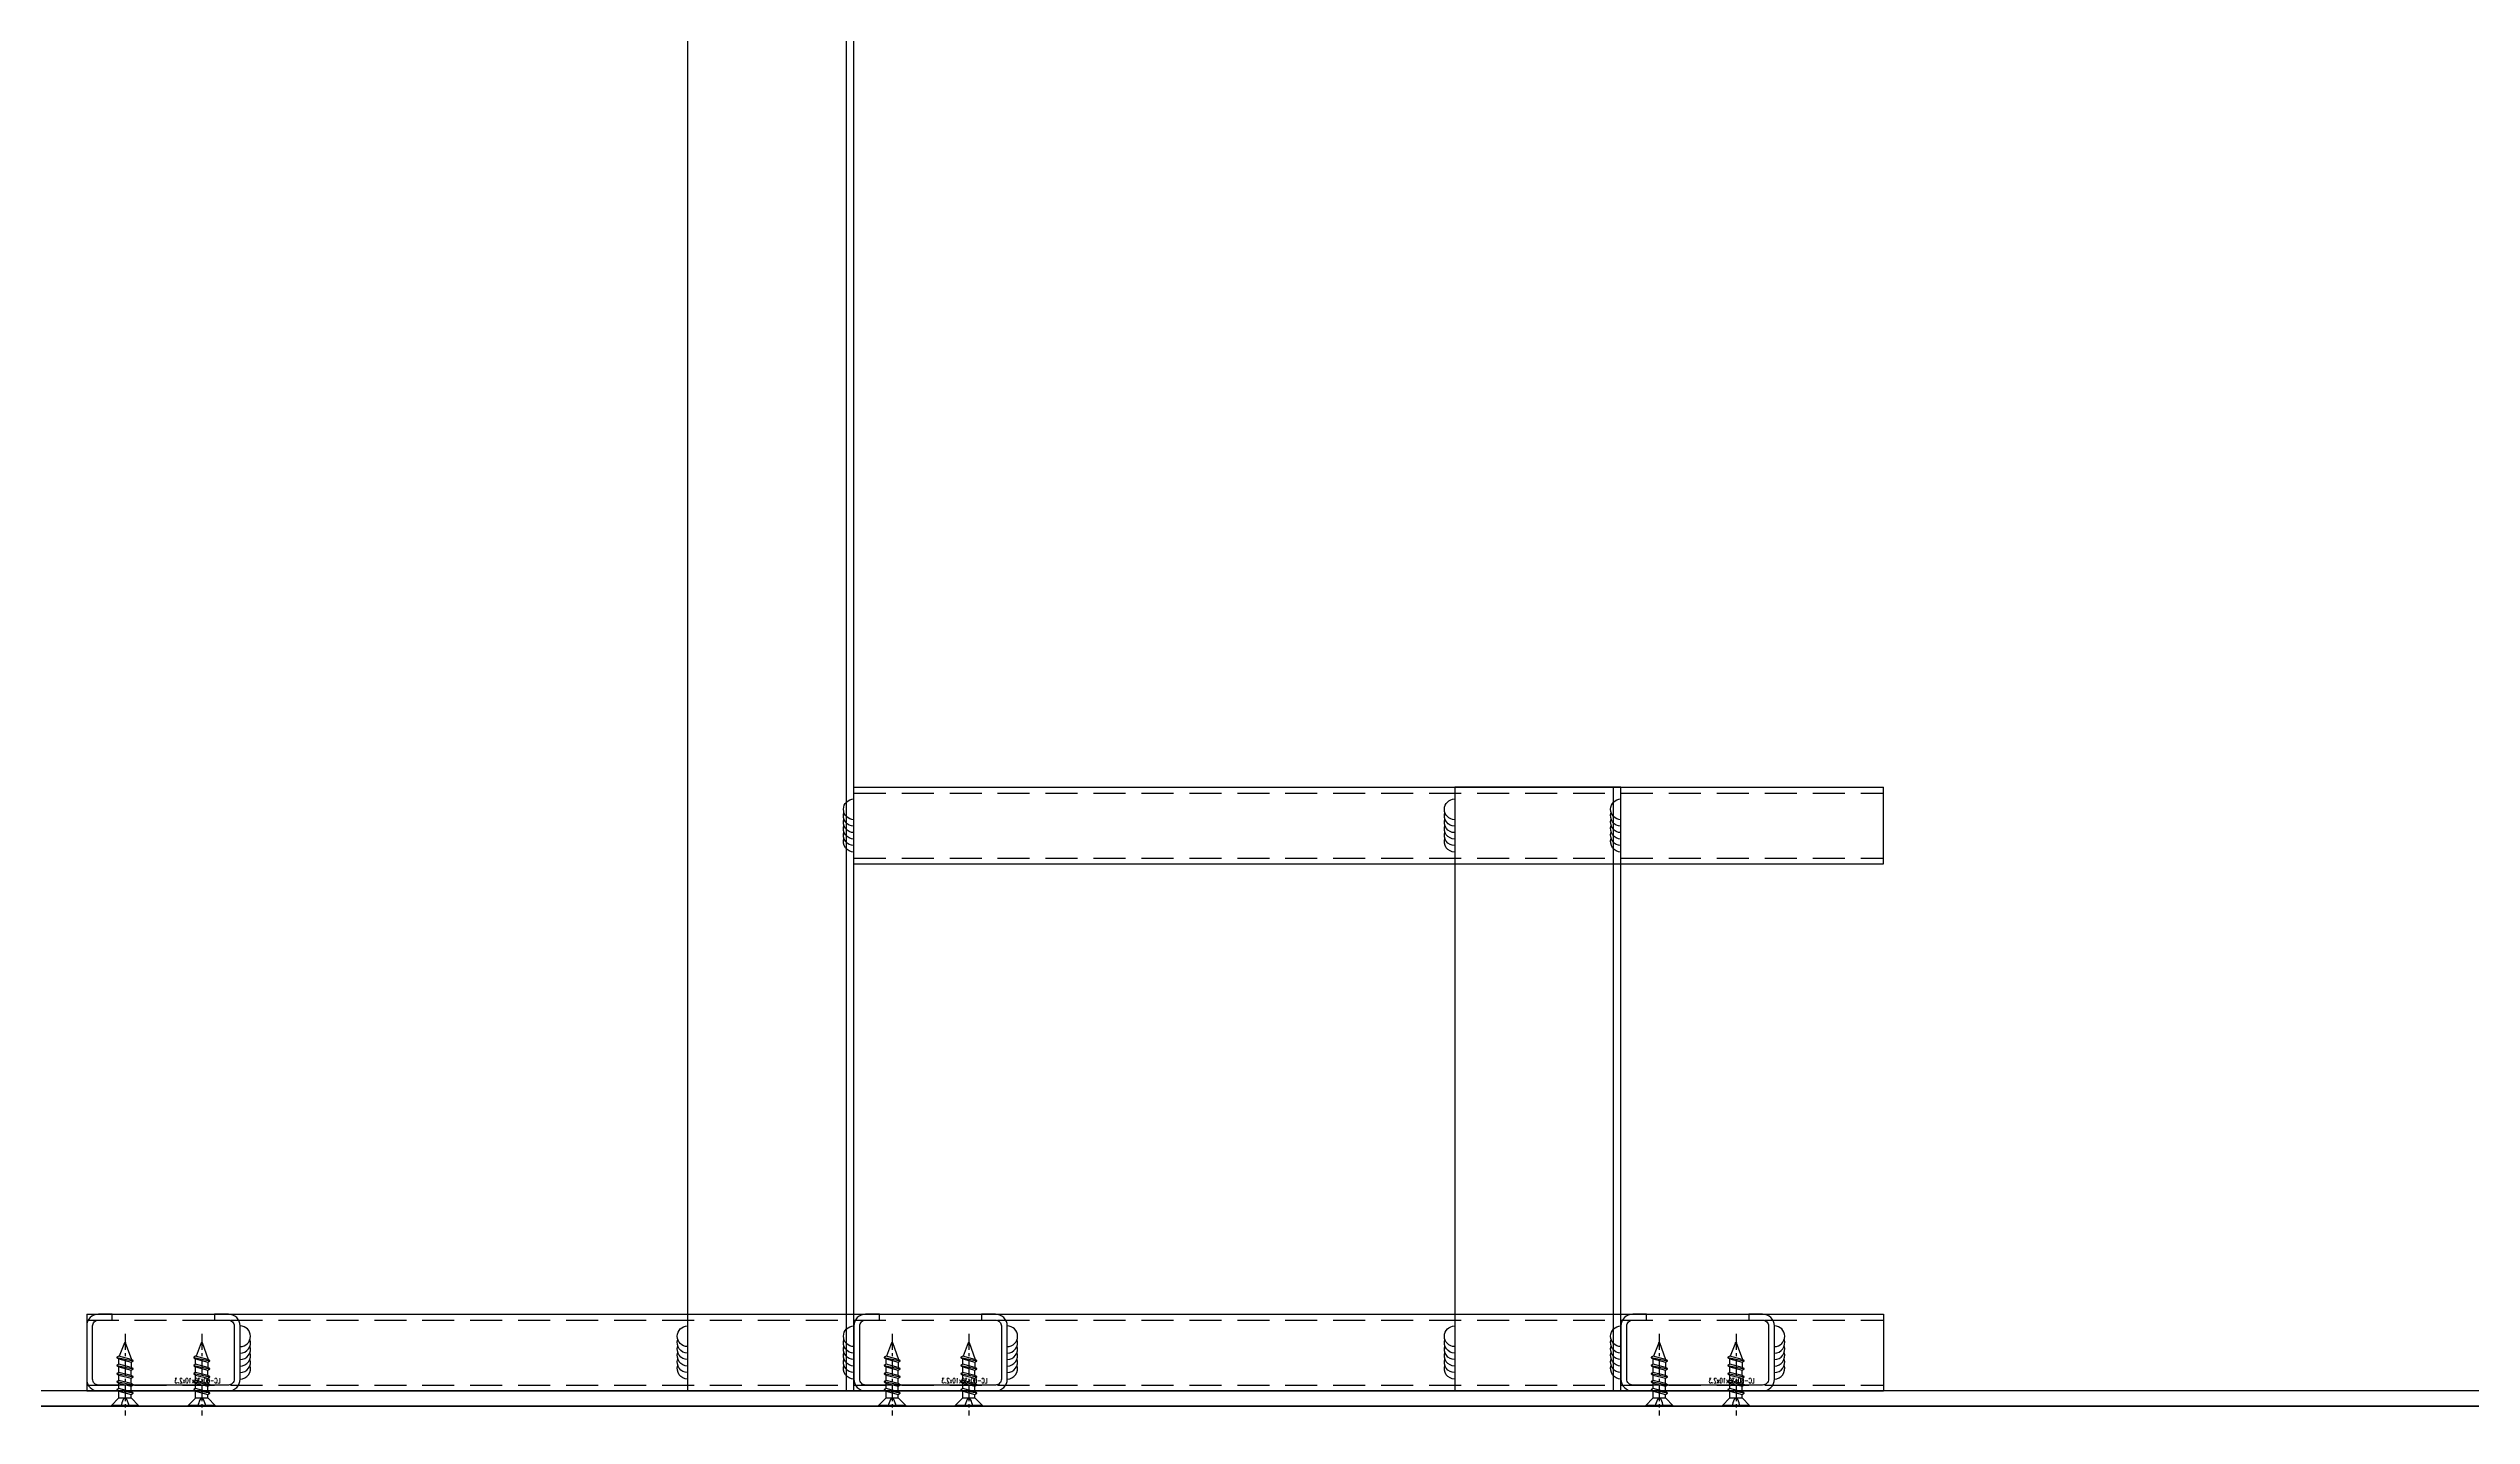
# Model space of a CAD drawing. Extents: x -3378 to 102197, y -3799 to 48702.
# Drawn here: x 59351 to 60299, y 42794 to 43329 of the extents above; entities that cross this region are included whole.
import ezdxf

# ---------------------------------------------------------------- set-up
doc = ezdxf.new("R2010")
doc.units = 0
doc.linetypes.add('CENTER', pattern=[2, 1.25, -0.25, 0.25, -0.25])
doc.linetypes.add('HIDDEN', pattern=[0.375, 0.25, -0.125])
for name, color, linetype in [('24WELD', 55, 'Continuous'), ('CENTER', 4, 'CENTER'), ('STRUCTURAL', 3, 'Continuous'), ('結構體 STRUCTURAL', 154, 'Continuous'), ('螺絲 固定五金 FASTENERS', 124, 'Continuous'), ('螺絲、螺栓', 4, 'Continuous'), ('視覺模型鋁擠型暫替', 4, 'Continuous'), ('鐵件', 6, 'Continuous'), ('鐵件 STEEL', 20, 'Continuous')]:
    doc.layers.add(name, color=color, linetype=linetype)
doc.styles.add('romans', font='romans.shx', dxfattribs={"width": 0.5, "bigfont": ' chineset.shx'})

# ---------------------------------------------------------------- blocks, each defined once
blk = doc.blocks.new('*u927')
at = {"layer": 'CENTER', "color": 0, "ltscale": 5}
blk.add_line((28.28, 0), (-3.62, 0), dxfattribs=at)
at = {"layer": '螺絲、螺栓', "color": 0, "linetype": 'ByBlock', "ltscale": 0.2}
for p, q in [((0.3, 5.3), (0.3, -5.3)), ((3.1, 2.5), (3.1, -2.5)), ((3.1, 2.39), (4.64, 2.39)), ((5.08, 3.15), (6.34, -3.15)), ((5.7, 2.39), (7.79, 2.39)), ((8.23, 3.15), (9.49, -3.15)), ((8.85, 2.39), (10.94, 2.39)), ((11.38, 3.15), (12.64, -3.15)), ((12, 2.39), (14.09, 2.39)), ((14.53, 3.15), (15.79, -3.15)), ((17.24, 2.39), (15.15, 2.39)), ((17.68, 3.15), (18.94, -3.15)), ((18.17, 2.61), (24.84, 0.24)), ((3.1, -2.39), (5.9, -2.39)), ((6.96, -2.39), (9.05, -2.39)), ((10.11, -2.39), (12.2, -2.39)), ((13.26, -2.39), (15.35, -2.39)), ((16.41, -2.39), (18.5, -2.39)), ((24.84, -0.23), (19.52, -2.25))]:
    blk.add_line(p, q, dxfattribs=at)
blk.add_lwpolyline([(3.1, -2.5), (0.3, -5.3), (0, -5.3), (0, 5.3), (0.3, 5.3), (3.1, 2.5)], dxfattribs=at)
blk.add_lwpolyline([(0, 1.61, -0.048054), (2.67, 0.68, -0.292428), (3.1, 0, -0.292428), (2.67, -0.68, -0.048054), (0, -1.61, -0.048054)], format="xyb", dxfattribs=at)
for points in [[(6.34, -3.15), (5.9, -2.39), (4.64, 2.39), (5.08, 3.15), (5.27, 3.15), (5.7, 2.39), (6.96, -2.39), (6.53, -3.15)], [(9.49, -3.15), (9.05, -2.39), (7.79, 2.39), (8.23, 3.15), (8.42, 3.15), (8.85, 2.39), (10.11, -2.39), (9.68, -3.15)], [(12.64, -3.15), (12.2, -2.39), (10.94, 2.39), (11.38, 3.15), (11.57, 3.15), (12, 2.39), (13.26, -2.39), (12.83, -3.15)], [(15.79, -3.15), (15.35, -2.39), (14.09, 2.39), (14.53, 3.15), (14.72, 3.15), (15.15, 2.39), (16.41, -2.39), (15.98, -3.15)], [(18.94, -3.15), (18.5, -2.39), (17.24, 2.39), (17.68, 3.15), (17.87, 3.15), (18.3, 2.39), (19.56, -2.39), (19.13, -3.15)]]:
    blk.add_lwpolyline(points, close=True, dxfattribs=at)
blk.add_arc((24.75, 0), 0.252, 292.16272, 69.4623, dxfattribs=at)
blk = doc.blocks.new('*U929')
blk.add_blockref('*u927', (0, 0))
blk = doc.blocks.new('St-LC-60x30x10x2_3')
at = {"layer": 'STRUCTURAL', "color": 0, "linetype": 'ByBlock', "lineweight": -2}
blk.add_lwpolyline([(14.83, 38.37), (14.83, 36.07), (9.43, 36.07, 0.414214), (7.13, 33.77), (7.13, 12.97, 0.414214), (9.43, 10.67), (60.23, 10.67, 0.414214), (62.53, 12.97), (62.53, 33.77, 0.414214), (60.23, 36.07), (54.83, 36.07), (54.83, 38.37), (60.23, 38.37, -0.414214), (64.83, 33.77), (64.83, 12.97, -0.414214), (60.23, 8.37), (9.43, 8.37, -0.414214), (4.83, 12.97), (4.83, 33.77, -0.414214), (9.43, 38.37)], format="xyb", close=True, dxfattribs=at)
at = {"layer": 'Defpoints', "color": 0, "linetype": 'ByBlock', "lineweight": -2, "style": 'romans', "width": 0.6}
blk.add_text('LC-60x30x10x2.3', height=2, rotation=360, dxfattribs=at).set_placement((12.56, 11.41))
blk = doc.blocks.new('*U221')
at = {"layer": '鐵件'}
for p, q in [((-290.95, 0), (411.73, 0)), ((-290.95, -30), (-290.95, 0)), ((411.73, -30), (411.73, 0)), ((-290.95, -30), (411.73, -30))]:
    blk.add_line(p, q, dxfattribs=at)
at = {"layer": '鐵件', "linetype": 'HIDDEN', "ltscale": 50}
for p, q in [((-290.95, -2.3), (411.73, -2.3)), ((-290.95, -27.7), (411.73, -27.7))]:
    blk.add_line(p, q, dxfattribs=at)
blk = doc.blocks.new('*U229')
at = {"layer": '鐵件'}
for p, q in [((9.05, 0), (411.73, 0)), ((9.05, -30), (9.05, 0)), ((411.73, -30), (411.73, 0)), ((9.05, -30), (411.73, -30))]:
    blk.add_line(p, q, dxfattribs=at)
at = {"layer": '鐵件', "linetype": 'HIDDEN', "ltscale": 50}
for p, q in [((9.05, -2.3), (411.73, -2.3)), ((9.05, -27.7), (411.73, -27.7))]:
    blk.add_line(p, q, dxfattribs=at)
blk = doc.blocks.new('*U522')
for centre, end in [((-0.29, -9), 16.35291), ((-0.21, -6.5), 16.35291), ((-0.13, -4), 88.14306), ((-0.53, -16.49), 16.35291), ((-0.45, -13.99), 16.35291), ((-0.37, -11.49), 16.35291)]:
    blk.add_arc(centre, 4, 268.14306, end)
blk = doc.blocks.new('*U523')
for centre, end in [((-0.29, -9), 16.35291), ((-0.21, -6.5), 16.35291), ((-0.13, -4), 88.14306), ((-0.53, -16.49), 16.35291), ((-0.45, -13.99), 16.35291), ((-0.37, -11.49), 16.35291)]:
    blk.add_arc(centre, 4, 268.14306, end)
blk = doc.blocks.new('*U524')
for centre, end in [((-0.29, -9), 16.35291), ((-0.21, -6.5), 16.35291), ((-0.13, -4), 88.14306), ((-0.53, -16.49), 16.35291), ((-0.45, -13.99), 16.35291), ((-0.37, -11.49), 16.35291)]:
    blk.add_arc(centre, 4, 268.14306, end)
blk = doc.blocks.new('*U525')
for centre, end in [((-0.29, -9), 16.35291), ((-0.21, -6.5), 16.35291), ((-0.13, -4), 88.14306), ((-0.53, -16.49), 16.35291), ((-0.45, -13.99), 16.35291), ((-0.37, -11.49), 16.35291)]:
    blk.add_arc(centre, 4, 268.14306, end)
blk = doc.blocks.new('*U526')
for centre, end in [((-0.29, -9), 16.35291), ((-0.21, -6.5), 16.35291), ((-0.13, -4), 88.14306), ((-0.53, -16.49), 16.35291), ((-0.45, -13.99), 16.35291), ((-0.37, -11.49), 16.35291)]:
    blk.add_arc(centre, 4, 268.14306, end)
blk = doc.blocks.new('*U527')
for centre, end in [((-0.29, -9), 16.35291), ((-0.21, -6.5), 16.35291), ((-0.13, -4), 88.14306), ((-0.53, -16.49), 16.35291), ((-0.45, -13.99), 16.35291), ((-0.37, -11.49), 16.35291)]:
    blk.add_arc(centre, 4, 268.14306, end)
blk = doc.blocks.new('*U528')
for centre, end in [((-0.29, -9), 16.35291), ((-0.21, -6.5), 16.35291), ((-0.13, -4), 88.14306), ((-0.53, -16.49), 16.35291), ((-0.45, -13.99), 16.35291), ((-0.37, -11.49), 16.35291)]:
    blk.add_arc(centre, 4, 268.14306, end)
blk = doc.blocks.new('*U529')
for centre, end in [((-0.29, -9), 16.35291), ((-0.21, -6.5), 16.35291), ((-0.13, -4), 88.14306), ((-0.53, -16.49), 16.35291), ((-0.45, -13.99), 16.35291), ((-0.37, -11.49), 16.35291)]:
    blk.add_arc(centre, 4, 268.14306, end)
blk = doc.blocks.new('*U530')
for centre, end in [((-0.29, -9), 16.35291), ((-0.21, -6.5), 16.35291), ((-0.13, -4), 88.14306), ((-0.53, -16.49), 16.35291), ((-0.45, -13.99), 16.35291), ((-0.37, -11.49), 16.35291)]:
    blk.add_arc(centre, 4, 268.14306, end)
blk = doc.blocks.new('*U531')
for centre, end in [((-0.29, -9), 16.35291), ((-0.21, -6.5), 16.35291), ((-0.13, -4), 88.14306), ((-0.53, -16.49), 16.35291), ((-0.45, -13.99), 16.35291), ((-0.37, -11.49), 16.35291)]:
    blk.add_arc(centre, 4, 268.14306, end)

msp = doc.modelspace()

# ---------------------------------------------------------------- linework, layer by layer
at = {"layer": '結構體 STRUCTURAL', "elevation": 0}
msp.add_lwpolyline([(59316.038, 42804.077), (59316.038, 42798.077), (70701.113, 42798.077), (70701.113, 42804.077)], close=True, dxfattribs=at)
at = {"layer": '視覺模型鋁擠型暫替', "color": 1, "linetype": 'Continuous'}
msp.add_line((61885.836, 42798.098, 0), (59101.111, 42798.077, 0), dxfattribs=at)
at = {"layer": '鐵件 STEEL'}
for p, q in [((59663.038, 43543.085, 0), (59663.038, 42804.077, 0)), ((59963.038, 43040.077, 0), (59963.038, 42804.077, 0))]:
    msp.add_line(p, q, dxfattribs=at)
at = {"layer": '鐵件 STEEL', "elevation": 0}
for points in [[(59601.038, 42804.077), (59666.038, 42804.077), (59666.038, 43543.085), (59601.038, 43543.085)], [(59901.038, 42804.077), (59966.038, 42804.077), (59966.038, 43040.077), (59901.038, 43040.077)]]:
    msp.add_lwpolyline(points, close=True, dxfattribs=at)

# ---------------------------------------------------------------- block references
at = {"layer": '24WELD', "yscale": 1.012500000000001, "zscale": 1.012500000000001}
for name, p, xscale, rotation in [('*U526', (59666.038, 43035.477, 0), -1.012500000000001, 358.1430628016458), ('*U530', (59901.038, 43035.477, 0), -1.012500000000001, 358.1430628016458), ('*U531', (59966.038, 43035.477, 0), -1.012500000000001, 358.1430628016458), ('*U522', (59426.038, 42829.477, 0), 1.012500000000001, 1.85693719835422), ('*U523', (59601.038, 42829.477, 0), -1.012500000000001, 358.1430628016458), ('*U524', (59666.038, 42829.477, 0), -1.012500000000001, 358.1430628016458), ('*U525', (59726.038, 42829.477, 0), 1.012500000000001, 1.856937198354223), ('*U527', (59901.038, 42829.477, 0), -1.012500000000001, 358.1430628016458), ('*U528', (59966.038, 42829.477, 0), -1.012500000000001, 358.1430628016458), ('*U529', (60026.038, 42829.477, 0), 1.012500000000001, 1.856937198354223)]:
    msp.add_blockref(name, p, dxfattribs=dict(at, xscale=xscale, rotation=rotation))
at = {"layer": '螺絲 固定五金 FASTENERS', "xscale": -1, "rotation": 270}
for p in [(59381.038, 42798.077, 0), (59411.038, 42798.077, 0), (59681.038, 42798.077, 0), (59711.038, 42798.077, 0), (59981.038, 42798.077, 0), (60011.038, 42798.077, 0)]:
    msp.add_blockref('*U929', p, dxfattribs=at)
at = {"layer": '螺絲、螺栓'}
msp.add_blockref('*U229', (59656.992, 43040.077, 0), dxfattribs=at)
at = {"layer": '螺絲、螺栓', "xscale": -1, "rotation": 180}
msp.add_blockref('*U221', (59656.992, 42804.077, 0), dxfattribs=at)
at = {"layer": '鐵件', "xscale": -1}
for p in [(59430.865, 42795.707, 0), (59730.865, 42795.707, 0), (60030.865, 42795.707, 0)]:
    msp.add_blockref('St-LC-60x30x10x2_3', p, dxfattribs=at)

doc.saveas('drawing.dxf')
